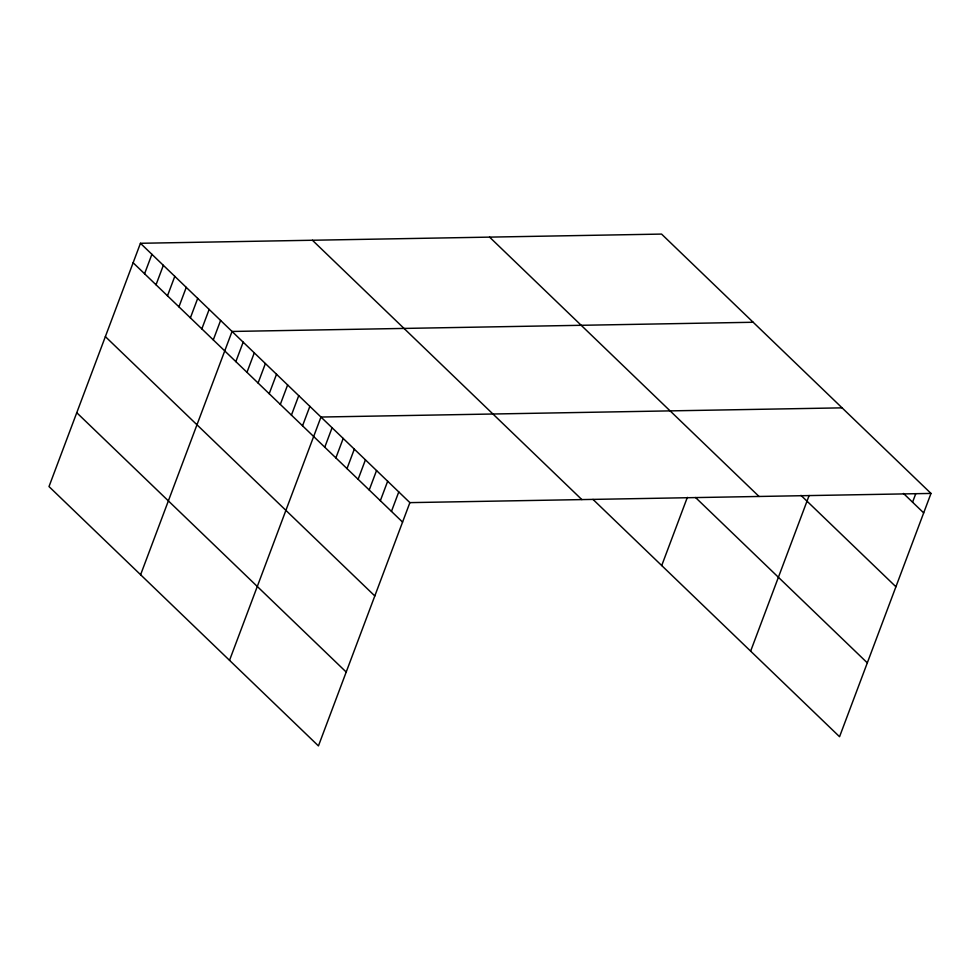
<?xml version="1.0" encoding="UTF-8"?>
<svg xmlns="http://www.w3.org/2000/svg" width="980" height="980" viewBox="0 0 980 980"><rect width="100%" height="100%" fill="white"/><g stroke="black" fill="none" stroke-linecap="round" stroke-linejoin="round"><path stroke-width="1.47" d="M140.446 243.285L49 486.57L318.439 745.915L409.885 502.63L140.446 243.285L661.561 234.085L931 493.43L839.554 736.715L593.01 499.42M144.575 273.775L151.9 254.31M156.028 284.788L163.354 265.323M167.482 295.813L174.795 276.348M178.936 306.838L186.249 287.373M190.389 317.863L197.703 298.398M201.843 328.876L209.157 309.411M213.285 339.901L220.61 320.435M140.606 574.746L232.052 331.461L753.167 322.261M235.849 361.62L243.175 342.155M246.972 372.327L254.286 352.861M258.083 383.021L265.396 363.555M269.194 393.715L276.519 374.25M280.317 404.409L287.63 384.944M291.428 415.116L298.741 395.651M302.538 425.81L309.864 406.345M229.528 660.336L320.974 417.039L842.09 407.852M324.772 447.211L332.085 427.746M335.883 457.905L343.208 438.44M347.006 468.599L354.319 449.134M358.116 479.294L365.43 459.841M369.227 490L376.541 470.535M380.35 500.694L387.663 481.229M391.461 511.389L398.774 491.923M661.721 565.546L687.348 497.375M750.643 651.136L809.137 495.488M912.564 502.201L915.7 493.859M409.885 502.63L931 493.43M903.474 493.442L923.687 512.895M800.942 495.341L895.916 586.751M489.584 237.123L759.035 496.468M695.543 497.522L867.312 662.86M312.412 240.247L581.851 499.592M133.133 262.75L402.572 522.095M105.362 336.606L374.813 595.95M76.758 412.715L346.21 672.047"/></g></svg>
